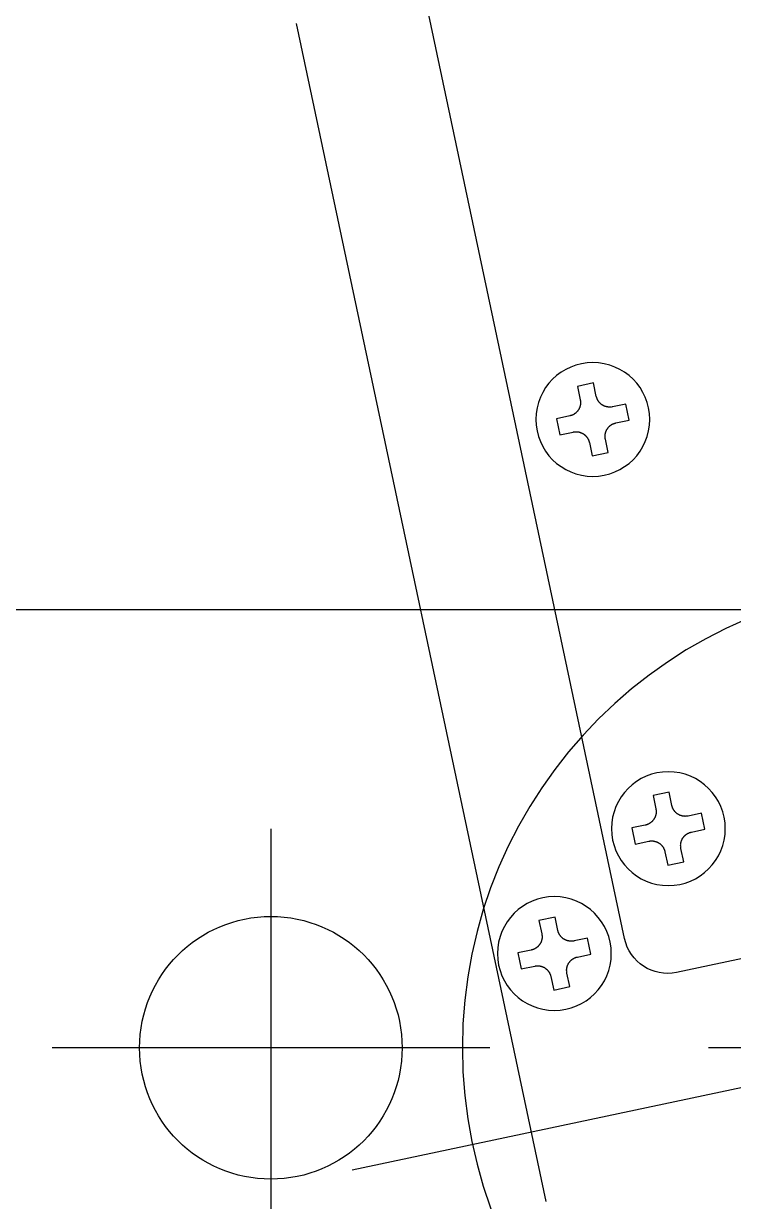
# Model space of a CAD drawing. Extents: x -668440 to 1010955, y -1678500 to 210463.
# Drawn here: x -629485 to -628836, y -736083 to -735007 of the extents above; entities that cross this region are included whole.
import ezdxf

# ---------------------------------------------------------------- set-up
doc = ezdxf.new("R2010")
doc.units = 0
doc.header["$MEASUREMENT"] = 0
doc.layers.get('0').update_dxf_attribs({"color": 3, "linetype": 'CONTINUOUS'})
for name, color, linetype in [('Sボルト', 2, 'CONTINUOUS'), ('S金物', 6, 'CONTINUOUS'), ('注記', 3, 'CONTINUOUS')]:
    doc.layers.add(name, color=color, linetype=linetype)

# ---------------------------------------------------------------- blocks, each defined once
blk = doc.blocks.new('tc02')
at = {"layer": '注記', "color": 4, "linetype": 'Continuous'}
for p, q in [((-18639.46, 32787.62), (-18639.46, 32677.62)), ((-18610.09, 32769.62), (-18623.46, 32769.62)), ((-18634.77, 32768.87), (-18633.27, 32768.87)), ((-18634.77, 32767.62), (-18634.77, 32768.87)), ((-18633.27, 32768.87), (-18633.27, 32767.62)), ((-18634.92, 32767.03), (-18634.91, 32767.05)), ((-18634.91, 32767.05), (-18634.89, 32767.08)), ((-18634.89, 32767.08), (-18634.88, 32767.11)), ((-18634.88, 32767.11), (-18634.87, 32767.14)), ((-18634.87, 32767.14), (-18634.86, 32767.17)), ((-18634.86, 32767.17), (-18634.84, 32767.2)), ((-18634.84, 32767.2), (-18634.83, 32767.22)), ((-18634.83, 32767.25), (-18634.82, 32767.28)), ((-18634.83, 32767.22), (-18634.83, 32767.25)), ((-18634.82, 32767.28), (-18634.81, 32767.31)), ((-18634.81, 32767.31), (-18634.8, 32767.34)), ((-18634.8, 32767.37), (-18634.79, 32767.4)), ((-18634.8, 32767.34), (-18634.8, 32767.37)), ((-18634.79, 32767.43), (-18634.78, 32767.46)), ((-18634.79, 32767.4), (-18634.79, 32767.43)), ((-18634.78, 32767.52), (-18634.77, 32767.56)), ((-18634.78, 32767.49), (-18634.78, 32767.52)), ((-18634.78, 32767.46), (-18634.78, 32767.49)), ((-18634.77, 32767.59), (-18634.77, 32767.62)), ((-18634.77, 32767.56), (-18634.77, 32767.59)), ((-18633.27, 32767.62), (-18633.27, 32767.59)), ((-18633.27, 32767.59), (-18633.27, 32767.56)), ((-18633.27, 32767.56), (-18633.27, 32767.52)), ((-18633.27, 32767.52), (-18633.27, 32767.49)), ((-18633.27, 32767.49), (-18633.26, 32767.46)), ((-18633.26, 32767.46), (-18633.26, 32767.43)), ((-18633.26, 32767.43), (-18633.25, 32767.4)), ((-18633.25, 32767.4), (-18633.25, 32767.37)), ((-18633.25, 32767.37), (-18633.24, 32767.34)), ((-18633.24, 32767.34), (-18633.23, 32767.31)), ((-18633.23, 32767.31), (-18633.23, 32767.28)), ((-18633.23, 32767.28), (-18633.22, 32767.25)), ((-18633.22, 32767.25), (-18633.21, 32767.22)), ((-18633.21, 32767.22), (-18633.2, 32767.2)), ((-18633.2, 32767.2), (-18633.19, 32767.17)), ((-18633.19, 32767.17), (-18633.18, 32767.14)), ((-18633.18, 32767.14), (-18633.16, 32767.11)), ((-18633.16, 32767.11), (-18633.15, 32767.08)), ((-18633.15, 32767.08), (-18633.14, 32767.05)), ((-18633.14, 32767.05), (-18633.12, 32767.03)), ((-18637.27, 32764.87), (-18637.27, 32766.37)), ((-18637.27, 32766.37), (-18636.02, 32766.37)), ((-18636.02, 32766.37), (-18635.99, 32766.37)), ((-18635.99, 32766.37), (-18635.96, 32766.37)), ((-18635.96, 32766.37), (-18635.93, 32766.37)), ((-18635.93, 32766.37), (-18635.9, 32766.37)), ((-18635.9, 32766.37), (-18635.87, 32766.38)), ((-18635.87, 32766.38), (-18635.84, 32766.38)), ((-18635.84, 32766.38), (-18635.81, 32766.39)), ((-18635.81, 32766.39), (-18635.78, 32766.39)), ((-18635.78, 32766.39), (-18635.75, 32766.4)), ((-18635.75, 32766.4), (-18635.72, 32766.4)), ((-18635.72, 32766.4), (-18635.69, 32766.41)), ((-18635.69, 32766.41), (-18635.66, 32766.42)), ((-18635.66, 32766.42), (-18635.63, 32766.43)), ((-18635.63, 32766.43), (-18635.6, 32766.44)), ((-18635.6, 32766.44), (-18635.57, 32766.45)), ((-18635.57, 32766.45), (-18635.54, 32766.46)), ((-18635.54, 32766.46), (-18635.52, 32766.47)), ((-18635.52, 32766.47), (-18635.49, 32766.49)), ((-18635.49, 32766.49), (-18635.46, 32766.5)), ((-18635.46, 32766.5), (-18635.43, 32766.51)), ((-18635.43, 32766.51), (-18635.41, 32766.53)), ((-18635.41, 32766.53), (-18635.38, 32766.54)), ((-18635.38, 32766.54), (-18635.35, 32766.56)), ((-18635.35, 32766.56), (-18635.33, 32766.58)), ((-18635.33, 32766.58), (-18635.3, 32766.59)), ((-18635.3, 32766.59), (-18635.28, 32766.61)), ((-18635.28, 32766.61), (-18635.25, 32766.63)), ((-18635.25, 32766.63), (-18635.23, 32766.65)), ((-18635.23, 32766.65), (-18635.21, 32766.67)), ((-18635.21, 32766.67), (-18635.18, 32766.69)), ((-18635.18, 32766.69), (-18635.16, 32766.71)), ((-18635.16, 32766.71), (-18635.14, 32766.73)), ((-18635.14, 32766.73), (-18635.12, 32766.75)), ((-18635.12, 32766.75), (-18635.1, 32766.78)), ((-18635.1, 32766.78), (-18635.08, 32766.8)), ((-18635.08, 32766.8), (-18635.06, 32766.82)), ((-18635.06, 32766.82), (-18635.04, 32766.85)), ((-18635.04, 32766.85), (-18635.02, 32766.87)), ((-18635.02, 32766.87), (-18635, 32766.9)), ((-18635, 32766.9), (-18634.98, 32766.92)), ((-18634.98, 32766.92), (-18634.97, 32766.95)), ((-18634.97, 32766.95), (-18634.95, 32766.97)), ((-18634.95, 32766.97), (-18634.93, 32767)), ((-18634.93, 32767), (-18634.92, 32767.03)), ((-18633.12, 32767.03), (-18633.11, 32767)), ((-18633.11, 32767), (-18633.09, 32766.97)), ((-18633.09, 32766.97), (-18633.08, 32766.95)), ((-18633.08, 32766.95), (-18633.06, 32766.92)), ((-18633.06, 32766.92), (-18633.04, 32766.9)), ((-18633.04, 32766.9), (-18633.03, 32766.87)), ((-18633.03, 32766.87), (-18633.01, 32766.85)), ((-18633.01, 32766.85), (-18632.99, 32766.82)), ((-18632.99, 32766.82), (-18632.97, 32766.8)), ((-18632.97, 32766.8), (-18632.95, 32766.78)), ((-18632.95, 32766.78), (-18632.93, 32766.75)), ((-18632.93, 32766.75), (-18632.91, 32766.73)), ((-18632.91, 32766.73), (-18632.88, 32766.71)), ((-18632.88, 32766.71), (-18632.86, 32766.69)), ((-18632.86, 32766.69), (-18632.84, 32766.67)), ((-18632.84, 32766.67), (-18632.81, 32766.65)), ((-18632.81, 32766.65), (-18632.79, 32766.63)), ((-18632.79, 32766.63), (-18632.77, 32766.61)), ((-18632.77, 32766.61), (-18632.74, 32766.59)), ((-18632.74, 32766.59), (-18632.72, 32766.58)), ((-18632.72, 32766.58), (-18632.69, 32766.56)), ((-18632.69, 32766.56), (-18632.66, 32766.54)), ((-18632.66, 32766.54), (-18632.64, 32766.53)), ((-18632.64, 32766.53), (-18632.61, 32766.51)), ((-18632.61, 32766.51), (-18632.58, 32766.5)), ((-18632.58, 32766.5), (-18632.56, 32766.49)), ((-18632.56, 32766.49), (-18632.53, 32766.47)), ((-18632.53, 32766.47), (-18632.5, 32766.46)), ((-18632.5, 32766.46), (-18632.47, 32766.45)), ((-18632.47, 32766.45), (-18632.44, 32766.44)), ((-18632.44, 32766.44), (-18632.41, 32766.43)), ((-18632.41, 32766.43), (-18632.38, 32766.42)), ((-18632.38, 32766.42), (-18632.36, 32766.41)), ((-18632.36, 32766.41), (-18632.33, 32766.4)), ((-18632.33, 32766.4), (-18632.3, 32766.4)), ((-18632.3, 32766.4), (-18632.27, 32766.39)), ((-18632.27, 32766.39), (-18632.24, 32766.39)), ((-18632.24, 32766.39), (-18632.21, 32766.38)), ((-18632.21, 32766.38), (-18632.17, 32766.38)), ((-18632.17, 32766.38), (-18632.14, 32766.37)), ((-18632.14, 32766.37), (-18632.11, 32766.37)), ((-18632.11, 32766.37), (-18632.08, 32766.37)), ((-18632.08, 32766.37), (-18632.05, 32766.37)), ((-18632.05, 32766.37), (-18632.02, 32766.37)), ((-18632.02, 32766.37), (-18630.77, 32766.37)), ((-18630.77, 32766.37), (-18630.77, 32764.87)), ((-18627.46, 32765.62), (-18627.46, 32675.62)), ((-18636.02, 32764.87), (-18637.27, 32764.87)), ((-18635.99, 32764.87), (-18636.02, 32764.87)), ((-18635.96, 32764.87), (-18635.99, 32764.87)), ((-18635.93, 32764.86), (-18635.96, 32764.87)), ((-18635.9, 32764.86), (-18635.93, 32764.86)), ((-18635.87, 32764.86), (-18635.9, 32764.86)), ((-18635.84, 32764.85), (-18635.87, 32764.86)), ((-18635.81, 32764.85), (-18635.84, 32764.85)), ((-18635.78, 32764.84), (-18635.81, 32764.85)), ((-18635.75, 32764.84), (-18635.78, 32764.84)), ((-18635.72, 32764.83), (-18635.75, 32764.84)), ((-18635.69, 32764.82), (-18635.72, 32764.83)), ((-18635.66, 32764.81), (-18635.69, 32764.82)), ((-18635.63, 32764.8), (-18635.66, 32764.81)), ((-18635.6, 32764.79), (-18635.63, 32764.8)), ((-18635.57, 32764.78), (-18635.6, 32764.79)), ((-18635.54, 32764.77), (-18635.57, 32764.78)), ((-18635.52, 32764.76), (-18635.54, 32764.77)), ((-18635.49, 32764.75), (-18635.52, 32764.76)), ((-18635.46, 32764.73), (-18635.49, 32764.75)), ((-18635.43, 32764.72), (-18635.46, 32764.73)), ((-18635.41, 32764.7), (-18635.43, 32764.72)), ((-18635.38, 32764.69), (-18635.41, 32764.7)), ((-18635.35, 32764.67), (-18635.38, 32764.69)), ((-18635.33, 32764.66), (-18635.35, 32764.67)), ((-18635.3, 32764.64), (-18635.33, 32764.66)), ((-18635.28, 32764.62), (-18635.3, 32764.64)), ((-18635.25, 32764.6), (-18635.28, 32764.62)), ((-18635.23, 32764.58), (-18635.25, 32764.6)), ((-18635.21, 32764.56), (-18635.23, 32764.58)), ((-18635.18, 32764.54), (-18635.21, 32764.56)), ((-18635.16, 32764.52), (-18635.18, 32764.54)), ((-18635.14, 32764.5), (-18635.16, 32764.52)), ((-18635.12, 32764.48), (-18635.14, 32764.5)), ((-18635.1, 32764.46), (-18635.12, 32764.48)), ((-18635.08, 32764.43), (-18635.1, 32764.46)), ((-18635.06, 32764.41), (-18635.08, 32764.43)), ((-18635.04, 32764.39), (-18635.06, 32764.41)), ((-18635.02, 32764.36), (-18635.04, 32764.39)), ((-18635, 32764.34), (-18635.02, 32764.36)), ((-18634.98, 32764.31), (-18635, 32764.34)), ((-18634.97, 32764.29), (-18634.98, 32764.31)), ((-18634.95, 32764.26), (-18634.97, 32764.29)), ((-18634.93, 32764.23), (-18634.95, 32764.26)), ((-18634.92, 32764.21), (-18634.93, 32764.23)), ((-18634.91, 32764.18), (-18634.92, 32764.21)), ((-18634.89, 32764.15), (-18634.91, 32764.18)), ((-18634.88, 32764.12), (-18634.89, 32764.15)), ((-18634.87, 32764.09), (-18634.88, 32764.12)), ((-18634.86, 32764.07), (-18634.87, 32764.09)), ((-18634.84, 32764.04), (-18634.86, 32764.07)), ((-18634.83, 32764.01), (-18634.84, 32764.04)), ((-18634.83, 32763.98), (-18634.83, 32764.01)), ((-18634.82, 32763.95), (-18634.83, 32763.98)), ((-18634.81, 32763.92), (-18634.82, 32763.95)), ((-18634.8, 32763.89), (-18634.81, 32763.92)), ((-18634.8, 32763.86), (-18634.8, 32763.89)), ((-18634.79, 32763.83), (-18634.8, 32763.86)), ((-18634.79, 32763.8), (-18634.79, 32763.83)), ((-18633.25, 32763.83), (-18633.26, 32763.8)), ((-18633.24, 32763.89), (-18633.25, 32763.86)), ((-18633.25, 32763.86), (-18633.25, 32763.83)), ((-18633.23, 32763.92), (-18633.24, 32763.89)), ((-18633.22, 32763.98), (-18633.23, 32763.95)), ((-18633.23, 32763.95), (-18633.23, 32763.92)), ((-18633.21, 32764.01), (-18633.22, 32763.98)), ((-18633.2, 32764.04), (-18633.21, 32764.01)), ((-18633.19, 32764.07), (-18633.2, 32764.04)), ((-18633.18, 32764.09), (-18633.19, 32764.07)), ((-18633.16, 32764.12), (-18633.18, 32764.09)), ((-18633.15, 32764.15), (-18633.16, 32764.12)), ((-18633.14, 32764.18), (-18633.15, 32764.15)), ((-18633.12, 32764.21), (-18633.14, 32764.18)), ((-18633.11, 32764.23), (-18633.12, 32764.21)), ((-18633.09, 32764.26), (-18633.11, 32764.23)), ((-18633.08, 32764.29), (-18633.09, 32764.26)), ((-18633.06, 32764.31), (-18633.08, 32764.29)), ((-18633.04, 32764.34), (-18633.06, 32764.31)), ((-18633.03, 32764.36), (-18633.04, 32764.34)), ((-18633.01, 32764.39), (-18633.03, 32764.36)), ((-18632.99, 32764.41), (-18633.01, 32764.39)), ((-18632.97, 32764.43), (-18632.99, 32764.41)), ((-18632.95, 32764.46), (-18632.97, 32764.43)), ((-18632.93, 32764.48), (-18632.95, 32764.46)), ((-18632.91, 32764.5), (-18632.93, 32764.48)), ((-18632.88, 32764.52), (-18632.91, 32764.5)), ((-18632.86, 32764.54), (-18632.88, 32764.52)), ((-18632.84, 32764.56), (-18632.86, 32764.54)), ((-18632.81, 32764.58), (-18632.84, 32764.56)), ((-18632.79, 32764.6), (-18632.81, 32764.58)), ((-18632.77, 32764.62), (-18632.79, 32764.6)), ((-18632.74, 32764.64), (-18632.77, 32764.62)), ((-18632.72, 32764.66), (-18632.74, 32764.64)), ((-18632.69, 32764.67), (-18632.72, 32764.66)), ((-18632.66, 32764.69), (-18632.69, 32764.67)), ((-18632.64, 32764.7), (-18632.66, 32764.69)), ((-18632.61, 32764.72), (-18632.64, 32764.7)), ((-18632.58, 32764.73), (-18632.61, 32764.72)), ((-18632.56, 32764.75), (-18632.58, 32764.73)), ((-18632.53, 32764.76), (-18632.56, 32764.75)), ((-18632.5, 32764.77), (-18632.53, 32764.76)), ((-18632.47, 32764.78), (-18632.5, 32764.77)), ((-18632.44, 32764.79), (-18632.47, 32764.78)), ((-18632.41, 32764.8), (-18632.44, 32764.79)), ((-18632.38, 32764.81), (-18632.41, 32764.8)), ((-18632.36, 32764.82), (-18632.38, 32764.81)), ((-18632.33, 32764.83), (-18632.36, 32764.82)), ((-18632.3, 32764.84), (-18632.33, 32764.83)), ((-18632.27, 32764.84), (-18632.3, 32764.84)), ((-18632.24, 32764.85), (-18632.27, 32764.84)), ((-18632.21, 32764.85), (-18632.24, 32764.85)), ((-18632.17, 32764.86), (-18632.21, 32764.85)), ((-18632.14, 32764.86), (-18632.17, 32764.86)), ((-18632.11, 32764.86), (-18632.14, 32764.86)), ((-18632.08, 32764.87), (-18632.11, 32764.86)), ((-18632.05, 32764.87), (-18632.08, 32764.87)), ((-18632.02, 32764.87), (-18632.05, 32764.87)), ((-18630.77, 32764.87), (-18632.02, 32764.87)), ((-18634.78, 32763.77), (-18634.79, 32763.8)), ((-18634.78, 32763.74), (-18634.78, 32763.77)), ((-18634.78, 32763.71), (-18634.78, 32763.74)), ((-18634.77, 32763.68), (-18634.78, 32763.71)), ((-18634.77, 32763.65), (-18634.77, 32763.68)), ((-18634.77, 32763.62), (-18634.77, 32763.65)), ((-18634.77, 32762.37), (-18634.77, 32763.62)), ((-18633.26, 32763.77), (-18633.27, 32763.74)), ((-18633.27, 32763.74), (-18633.27, 32763.71)), ((-18633.27, 32763.71), (-18633.27, 32763.68)), ((-18633.27, 32763.68), (-18633.27, 32763.65)), ((-18633.27, 32763.65), (-18633.27, 32763.62)), ((-18633.27, 32763.62), (-18633.27, 32762.37)), ((-18633.26, 32763.8), (-18633.26, 32763.77)), ((-18633.27, 32762.37), (-18634.77, 32762.37)), ((-18622.21, 32759.87), (-18620.71, 32759.87)), ((-18622.21, 32758.62), (-18622.21, 32759.87)), ((-18620.71, 32759.87), (-18620.71, 32758.62)), ((-18622.23, 32758.4), (-18622.22, 32758.43)), ((-18622.22, 32758.49), (-18622.21, 32758.52)), ((-18622.22, 32758.46), (-18622.22, 32758.49)), ((-18622.22, 32758.43), (-18622.22, 32758.46)), ((-18622.21, 32758.59), (-18622.21, 32758.62)), ((-18622.21, 32758.56), (-18622.21, 32758.59)), ((-18622.21, 32758.52), (-18622.21, 32758.56)), ((-18620.71, 32758.62), (-18620.71, 32758.59)), ((-18620.71, 32758.59), (-18620.71, 32758.56)), ((-18620.71, 32758.56), (-18620.71, 32758.52)), ((-18620.71, 32758.52), (-18620.7, 32758.49)), ((-18620.7, 32758.49), (-18620.7, 32758.46)), ((-18620.7, 32758.46), (-18620.7, 32758.43)), ((-18620.7, 32758.43), (-18620.69, 32758.4)), ((-18624.71, 32755.87), (-18624.71, 32757.37)), ((-18624.71, 32757.37), (-18623.46, 32757.37)), ((-18623.46, 32757.37), (-18623.43, 32757.37)), ((-18623.43, 32757.37), (-18623.4, 32757.37)), ((-18623.4, 32757.37), (-18623.37, 32757.37)), ((-18623.37, 32757.37), (-18623.34, 32757.37)), ((-18623.34, 32757.37), (-18623.31, 32757.38)), ((-18623.31, 32757.38), (-18623.28, 32757.38)), ((-18623.28, 32757.38), (-18623.25, 32757.39)), ((-18623.25, 32757.39), (-18623.22, 32757.39)), ((-18623.22, 32757.39), (-18623.19, 32757.4)), ((-18623.19, 32757.4), (-18623.16, 32757.4)), ((-18623.16, 32757.4), (-18623.13, 32757.41)), ((-18623.13, 32757.41), (-18623.1, 32757.42)), ((-18623.1, 32757.42), (-18623.07, 32757.43)), ((-18623.07, 32757.43), (-18623.04, 32757.44)), ((-18623.04, 32757.44), (-18623.01, 32757.45)), ((-18623.01, 32757.45), (-18622.98, 32757.46)), ((-18622.98, 32757.46), (-18622.95, 32757.47)), ((-18622.95, 32757.47), (-18622.93, 32757.49)), ((-18622.93, 32757.49), (-18622.9, 32757.5)), ((-18622.9, 32757.5), (-18622.87, 32757.51)), ((-18622.87, 32757.51), (-18622.84, 32757.53)), ((-18622.84, 32757.53), (-18622.82, 32757.54)), ((-18622.82, 32757.54), (-18622.79, 32757.56)), ((-18622.79, 32757.56), (-18622.77, 32757.58)), ((-18622.77, 32757.58), (-18622.74, 32757.59)), ((-18622.74, 32757.59), (-18622.72, 32757.61)), ((-18622.72, 32757.61), (-18622.69, 32757.63)), ((-18622.69, 32757.63), (-18622.67, 32757.65)), ((-18622.67, 32757.65), (-18622.64, 32757.67)), ((-18622.64, 32757.67), (-18622.62, 32757.69)), ((-18622.62, 32757.69), (-18622.6, 32757.71)), ((-18622.6, 32757.71), (-18622.58, 32757.73)), ((-18622.58, 32757.73), (-18622.55, 32757.75)), ((-18622.55, 32757.75), (-18622.53, 32757.78)), ((-18622.53, 32757.78), (-18622.51, 32757.8)), ((-18622.51, 32757.8), (-18622.49, 32757.82)), ((-18622.49, 32757.82), (-18622.47, 32757.85)), ((-18622.47, 32757.85), (-18622.46, 32757.87)), ((-18622.46, 32757.87), (-18622.44, 32757.9)), ((-18622.44, 32757.9), (-18622.42, 32757.92)), ((-18622.42, 32757.92), (-18622.4, 32757.95)), ((-18622.4, 32757.95), (-18622.39, 32757.97)), ((-18622.39, 32757.97), (-18622.37, 32758)), ((-18622.37, 32758), (-18622.36, 32758.03)), ((-18622.36, 32758.03), (-18622.34, 32758.05)), ((-18622.34, 32758.05), (-18622.33, 32758.08)), ((-18622.33, 32758.08), (-18622.32, 32758.11)), ((-18622.32, 32758.11), (-18622.31, 32758.14)), ((-18622.31, 32758.14), (-18622.29, 32758.17)), ((-18622.29, 32758.17), (-18622.28, 32758.2)), ((-18622.28, 32758.2), (-18622.27, 32758.22)), ((-18622.27, 32758.22), (-18622.26, 32758.25)), ((-18622.26, 32758.28), (-18622.25, 32758.31)), ((-18622.26, 32758.25), (-18622.26, 32758.28)), ((-18622.25, 32758.31), (-18622.24, 32758.34)), ((-18622.24, 32758.34), (-18622.23, 32758.37)), ((-18622.23, 32758.37), (-18622.23, 32758.4)), ((-18620.69, 32758.4), (-18620.69, 32758.37)), ((-18620.69, 32758.37), (-18620.68, 32758.34)), ((-18620.68, 32758.34), (-18620.67, 32758.31)), ((-18620.67, 32758.31), (-18620.67, 32758.28)), ((-18620.67, 32758.28), (-18620.66, 32758.25)), ((-18620.66, 32758.25), (-18620.65, 32758.22)), ((-18620.65, 32758.22), (-18620.64, 32758.2)), ((-18620.64, 32758.2), (-18620.63, 32758.17)), ((-18620.63, 32758.17), (-18620.62, 32758.14)), ((-18620.62, 32758.14), (-18620.6, 32758.11)), ((-18620.6, 32758.11), (-18620.59, 32758.08)), ((-18620.59, 32758.08), (-18620.58, 32758.05)), ((-18620.58, 32758.05), (-18620.56, 32758.03)), ((-18620.56, 32758.03), (-18620.55, 32758)), ((-18620.55, 32758), (-18620.53, 32757.97)), ((-18620.53, 32757.97), (-18620.52, 32757.95)), ((-18620.52, 32757.95), (-18620.5, 32757.92)), ((-18620.5, 32757.92), (-18620.48, 32757.9)), ((-18620.48, 32757.9), (-18620.46, 32757.87)), ((-18620.46, 32757.87), (-18620.45, 32757.85)), ((-18620.45, 32757.85), (-18620.43, 32757.82)), ((-18620.43, 32757.82), (-18620.41, 32757.8)), ((-18620.41, 32757.8), (-18620.39, 32757.78)), ((-18620.39, 32757.78), (-18620.37, 32757.75)), ((-18620.37, 32757.75), (-18620.34, 32757.73)), ((-18620.34, 32757.73), (-18620.32, 32757.71)), ((-18620.32, 32757.71), (-18620.3, 32757.69)), ((-18620.3, 32757.69), (-18620.28, 32757.67)), ((-18620.28, 32757.67), (-18620.25, 32757.65)), ((-18620.25, 32757.65), (-18620.23, 32757.63)), ((-18620.23, 32757.63), (-18620.21, 32757.61)), ((-18620.21, 32757.61), (-18620.18, 32757.59)), ((-18620.18, 32757.59), (-18620.15, 32757.58)), ((-18620.15, 32757.58), (-18620.13, 32757.56)), ((-18620.13, 32757.56), (-18620.1, 32757.54)), ((-18620.1, 32757.54), (-18620.08, 32757.53)), ((-18620.08, 32757.53), (-18620.05, 32757.51)), ((-18620.05, 32757.51), (-18620.02, 32757.5)), ((-18620.02, 32757.5), (-18619.99, 32757.49)), ((-18619.99, 32757.49), (-18619.97, 32757.47)), ((-18619.97, 32757.47), (-18619.94, 32757.46)), ((-18619.94, 32757.46), (-18619.91, 32757.45)), ((-18619.91, 32757.45), (-18619.88, 32757.44)), ((-18619.88, 32757.44), (-18619.85, 32757.43)), ((-18619.85, 32757.43), (-18619.82, 32757.42)), ((-18619.82, 32757.42), (-18619.79, 32757.41)), ((-18619.79, 32757.41), (-18619.76, 32757.4)), ((-18619.76, 32757.4), (-18619.73, 32757.4)), ((-18619.73, 32757.4), (-18619.7, 32757.39)), ((-18619.7, 32757.39), (-18619.67, 32757.39)), ((-18619.67, 32757.39), (-18619.64, 32757.38)), ((-18619.64, 32757.38), (-18619.61, 32757.38)), ((-18619.61, 32757.38), (-18619.58, 32757.37)), ((-18619.58, 32757.37), (-18619.55, 32757.37)), ((-18619.55, 32757.37), (-18619.52, 32757.37)), ((-18619.52, 32757.37), (-18619.49, 32757.37)), ((-18619.49, 32757.37), (-18619.46, 32757.37)), ((-18619.46, 32757.37), (-18618.21, 32757.37)), ((-18618.21, 32757.37), (-18618.21, 32755.87)), ((-18623.46, 32755.87), (-18624.71, 32755.87)), ((-18623.43, 32755.87), (-18623.46, 32755.87)), ((-18623.4, 32755.87), (-18623.43, 32755.87)), ((-18623.37, 32755.86), (-18623.4, 32755.87)), ((-18623.34, 32755.86), (-18623.37, 32755.86)), ((-18623.31, 32755.86), (-18623.34, 32755.86)), ((-18623.28, 32755.85), (-18623.31, 32755.86)), ((-18623.25, 32755.85), (-18623.28, 32755.85)), ((-18623.22, 32755.84), (-18623.25, 32755.85)), ((-18623.19, 32755.84), (-18623.22, 32755.84)), ((-18623.16, 32755.83), (-18623.19, 32755.84)), ((-18623.13, 32755.82), (-18623.16, 32755.83)), ((-18623.1, 32755.81), (-18623.13, 32755.82)), ((-18623.07, 32755.8), (-18623.1, 32755.81)), ((-18623.04, 32755.79), (-18623.07, 32755.8)), ((-18623.01, 32755.78), (-18623.04, 32755.79)), ((-18622.98, 32755.77), (-18623.01, 32755.78)), ((-18622.95, 32755.76), (-18622.98, 32755.77)), ((-18622.93, 32755.75), (-18622.95, 32755.76)), ((-18622.9, 32755.73), (-18622.93, 32755.75)), ((-18622.87, 32755.72), (-18622.9, 32755.73)), ((-18622.84, 32755.7), (-18622.87, 32755.72)), ((-18622.82, 32755.69), (-18622.84, 32755.7)), ((-18622.79, 32755.67), (-18622.82, 32755.69)), ((-18622.77, 32755.66), (-18622.79, 32755.67)), ((-18622.74, 32755.64), (-18622.77, 32755.66)), ((-18622.72, 32755.62), (-18622.74, 32755.64)), ((-18622.69, 32755.6), (-18622.72, 32755.62)), ((-18622.67, 32755.58), (-18622.69, 32755.6)), ((-18622.64, 32755.56), (-18622.67, 32755.58)), ((-18622.62, 32755.54), (-18622.64, 32755.56)), ((-18622.6, 32755.52), (-18622.62, 32755.54)), ((-18622.58, 32755.5), (-18622.6, 32755.52)), ((-18622.55, 32755.48), (-18622.58, 32755.5)), ((-18622.53, 32755.46), (-18622.55, 32755.48)), ((-18622.51, 32755.43), (-18622.53, 32755.46)), ((-18622.49, 32755.41), (-18622.51, 32755.43)), ((-18622.47, 32755.39), (-18622.49, 32755.41)), ((-18622.46, 32755.36), (-18622.47, 32755.39)), ((-18622.44, 32755.34), (-18622.46, 32755.36)), ((-18622.42, 32755.31), (-18622.44, 32755.34)), ((-18622.4, 32755.29), (-18622.42, 32755.31)), ((-18622.39, 32755.26), (-18622.4, 32755.29)), ((-18622.37, 32755.23), (-18622.39, 32755.26)), ((-18622.36, 32755.21), (-18622.37, 32755.23)), ((-18622.34, 32755.18), (-18622.36, 32755.21)), ((-18620.56, 32755.21), (-18620.58, 32755.18)), ((-18620.55, 32755.23), (-18620.56, 32755.21)), ((-18620.53, 32755.26), (-18620.55, 32755.23)), ((-18620.52, 32755.29), (-18620.53, 32755.26)), ((-18620.5, 32755.31), (-18620.52, 32755.29)), ((-18620.48, 32755.34), (-18620.5, 32755.31)), ((-18620.46, 32755.36), (-18620.48, 32755.34)), ((-18620.45, 32755.39), (-18620.46, 32755.36)), ((-18620.43, 32755.41), (-18620.45, 32755.39)), ((-18620.41, 32755.43), (-18620.43, 32755.41)), ((-18620.39, 32755.46), (-18620.41, 32755.43)), ((-18620.37, 32755.48), (-18620.39, 32755.46)), ((-18620.34, 32755.5), (-18620.37, 32755.48)), ((-18620.32, 32755.52), (-18620.34, 32755.5)), ((-18620.3, 32755.54), (-18620.32, 32755.52)), ((-18620.28, 32755.56), (-18620.3, 32755.54)), ((-18620.25, 32755.58), (-18620.28, 32755.56)), ((-18620.23, 32755.6), (-18620.25, 32755.58)), ((-18620.21, 32755.62), (-18620.23, 32755.6)), ((-18620.18, 32755.64), (-18620.21, 32755.62)), ((-18620.15, 32755.66), (-18620.18, 32755.64)), ((-18620.13, 32755.67), (-18620.15, 32755.66)), ((-18620.1, 32755.69), (-18620.13, 32755.67)), ((-18620.08, 32755.7), (-18620.1, 32755.69)), ((-18620.05, 32755.72), (-18620.08, 32755.7)), ((-18620.02, 32755.73), (-18620.05, 32755.72)), ((-18619.99, 32755.75), (-18620.02, 32755.73)), ((-18619.97, 32755.76), (-18619.99, 32755.75)), ((-18619.94, 32755.77), (-18619.97, 32755.76)), ((-18619.91, 32755.78), (-18619.94, 32755.77)), ((-18619.88, 32755.79), (-18619.91, 32755.78)), ((-18619.85, 32755.8), (-18619.88, 32755.79)), ((-18619.82, 32755.81), (-18619.85, 32755.8)), ((-18619.79, 32755.82), (-18619.82, 32755.81)), ((-18619.76, 32755.83), (-18619.79, 32755.82)), ((-18619.73, 32755.84), (-18619.76, 32755.83)), ((-18619.7, 32755.84), (-18619.73, 32755.84)), ((-18619.67, 32755.85), (-18619.7, 32755.84)), ((-18619.64, 32755.85), (-18619.67, 32755.85)), ((-18619.61, 32755.86), (-18619.64, 32755.85)), ((-18619.58, 32755.86), (-18619.61, 32755.86)), ((-18619.55, 32755.86), (-18619.58, 32755.86)), ((-18619.52, 32755.87), (-18619.55, 32755.86)), ((-18619.49, 32755.87), (-18619.52, 32755.87)), ((-18619.46, 32755.87), (-18619.49, 32755.87)), ((-18618.21, 32755.87), (-18619.46, 32755.87)), ((-18622.33, 32755.15), (-18622.34, 32755.18)), ((-18622.32, 32755.12), (-18622.33, 32755.15)), ((-18622.31, 32755.09), (-18622.32, 32755.12)), ((-18622.29, 32755.07), (-18622.31, 32755.09)), ((-18622.28, 32755.04), (-18622.29, 32755.07)), ((-18622.27, 32755.01), (-18622.28, 32755.04)), ((-18622.26, 32754.98), (-18622.27, 32755.01)), ((-18622.26, 32754.95), (-18622.26, 32754.98)), ((-18622.25, 32754.92), (-18622.26, 32754.95)), ((-18622.24, 32754.89), (-18622.25, 32754.92)), ((-18622.23, 32754.86), (-18622.24, 32754.89)), ((-18622.23, 32754.83), (-18622.23, 32754.86)), ((-18622.22, 32754.8), (-18622.23, 32754.83)), ((-18622.22, 32754.77), (-18622.22, 32754.8)), ((-18622.22, 32754.74), (-18622.22, 32754.77)), ((-18622.21, 32754.71), (-18622.22, 32754.74)), ((-18622.21, 32754.68), (-18622.21, 32754.71)), ((-18622.21, 32754.65), (-18622.21, 32754.68)), ((-18622.21, 32754.62), (-18622.21, 32754.65)), ((-18622.21, 32753.37), (-18622.21, 32754.62)), ((-18620.7, 32754.74), (-18620.71, 32754.71)), ((-18620.71, 32754.71), (-18620.71, 32754.68)), ((-18620.71, 32754.68), (-18620.71, 32754.65)), ((-18620.71, 32754.65), (-18620.71, 32754.62)), ((-18620.71, 32754.62), (-18620.71, 32753.37)), ((-18620.69, 32754.83), (-18620.7, 32754.8)), ((-18620.7, 32754.8), (-18620.7, 32754.77)), ((-18620.7, 32754.77), (-18620.7, 32754.74)), ((-18620.68, 32754.89), (-18620.69, 32754.86)), ((-18620.69, 32754.86), (-18620.69, 32754.83)), ((-18620.67, 32754.92), (-18620.68, 32754.89)), ((-18620.66, 32754.98), (-18620.67, 32754.95)), ((-18620.67, 32754.95), (-18620.67, 32754.92)), ((-18620.65, 32755.01), (-18620.66, 32754.98)), ((-18620.64, 32755.04), (-18620.65, 32755.01)), ((-18620.63, 32755.07), (-18620.64, 32755.04)), ((-18620.62, 32755.09), (-18620.63, 32755.07)), ((-18620.6, 32755.12), (-18620.62, 32755.09)), ((-18620.59, 32755.15), (-18620.6, 32755.12)), ((-18620.58, 32755.18), (-18620.59, 32755.15)), ((-18620.71, 32753.37), (-18622.21, 32753.37)), ((-18621.21, 32721.87), (-18619.71, 32721.87)), ((-18621.21, 32720.62), (-18621.21, 32721.87)), ((-18619.71, 32721.87), (-18619.71, 32720.62)), ((-18621.64, 32719.67), (-18621.62, 32719.69)), ((-18621.62, 32719.69), (-18621.6, 32719.71)), ((-18621.6, 32719.71), (-18621.58, 32719.73)), ((-18621.58, 32719.73), (-18621.55, 32719.75)), ((-18621.55, 32719.75), (-18621.53, 32719.78)), ((-18621.53, 32719.78), (-18621.51, 32719.8)), ((-18621.51, 32719.8), (-18621.49, 32719.82)), ((-18621.49, 32719.82), (-18621.47, 32719.85)), ((-18621.47, 32719.85), (-18621.46, 32719.87)), ((-18621.46, 32719.87), (-18621.44, 32719.9)), ((-18621.44, 32719.9), (-18621.42, 32719.92)), ((-18621.42, 32719.92), (-18621.4, 32719.95)), ((-18621.4, 32719.95), (-18621.39, 32719.97)), ((-18621.39, 32719.97), (-18621.37, 32720)), ((-18621.37, 32720), (-18621.36, 32720.03)), ((-18621.36, 32720.03), (-18621.34, 32720.05)), ((-18621.34, 32720.05), (-18621.33, 32720.08)), ((-18621.33, 32720.08), (-18621.32, 32720.11)), ((-18621.32, 32720.11), (-18621.31, 32720.14)), ((-18621.31, 32720.14), (-18621.29, 32720.17)), ((-18621.29, 32720.17), (-18621.28, 32720.2)), ((-18621.28, 32720.2), (-18621.27, 32720.22)), ((-18621.27, 32720.22), (-18621.26, 32720.25)), ((-18621.26, 32720.28), (-18621.25, 32720.31)), ((-18621.26, 32720.25), (-18621.26, 32720.28)), ((-18621.25, 32720.31), (-18621.24, 32720.34)), ((-18621.24, 32720.34), (-18621.23, 32720.37)), ((-18621.23, 32720.4), (-18621.22, 32720.43)), ((-18621.23, 32720.37), (-18621.23, 32720.4)), ((-18621.22, 32720.49), (-18621.21, 32720.53)), ((-18621.22, 32720.46), (-18621.22, 32720.49)), ((-18621.22, 32720.43), (-18621.22, 32720.46)), ((-18621.21, 32720.59), (-18621.21, 32720.62)), ((-18621.21, 32720.56), (-18621.21, 32720.59)), ((-18621.21, 32720.53), (-18621.21, 32720.56)), ((-18619.71, 32720.62), (-18619.71, 32720.59)), ((-18619.71, 32720.59), (-18619.71, 32720.56)), ((-18619.71, 32720.56), (-18619.71, 32720.52)), ((-18619.71, 32720.52), (-18619.7, 32720.49)), ((-18619.7, 32720.49), (-18619.7, 32720.46)), ((-18619.7, 32720.46), (-18619.7, 32720.43)), ((-18619.7, 32720.43), (-18619.69, 32720.4)), ((-18619.69, 32720.4), (-18619.69, 32720.37)), ((-18619.69, 32720.37), (-18619.68, 32720.34)), ((-18619.68, 32720.34), (-18619.67, 32720.31)), ((-18619.67, 32720.31), (-18619.67, 32720.28)), ((-18619.67, 32720.28), (-18619.66, 32720.25)), ((-18619.66, 32720.25), (-18619.65, 32720.22)), ((-18619.65, 32720.22), (-18619.64, 32720.2)), ((-18619.64, 32720.2), (-18619.63, 32720.17)), ((-18619.63, 32720.17), (-18619.62, 32720.14)), ((-18619.62, 32720.14), (-18619.6, 32720.11)), ((-18619.6, 32720.11), (-18619.59, 32720.08)), ((-18619.59, 32720.08), (-18619.58, 32720.05)), ((-18619.58, 32720.05), (-18619.56, 32720.03)), ((-18619.56, 32720.03), (-18619.55, 32720)), ((-18619.55, 32720), (-18619.53, 32719.97)), ((-18619.53, 32719.97), (-18619.52, 32719.95)), ((-18619.52, 32719.95), (-18619.5, 32719.92)), ((-18619.5, 32719.92), (-18619.48, 32719.9)), ((-18619.48, 32719.9), (-18619.46, 32719.87)), ((-18619.46, 32719.87), (-18619.45, 32719.85)), ((-18619.45, 32719.85), (-18619.43, 32719.82)), ((-18619.43, 32719.82), (-18619.41, 32719.8)), ((-18619.41, 32719.8), (-18619.39, 32719.78)), ((-18619.39, 32719.78), (-18619.37, 32719.75)), ((-18619.37, 32719.75), (-18619.34, 32719.73)), ((-18619.34, 32719.73), (-18619.32, 32719.71)), ((-18619.32, 32719.71), (-18619.3, 32719.69)), ((-18619.3, 32719.69), (-18619.28, 32719.67)), ((-18623.71, 32717.87), (-18623.71, 32719.37)), ((-18623.71, 32719.37), (-18622.46, 32719.37)), ((-18622.46, 32719.37), (-18622.43, 32719.37)), ((-18622.43, 32719.37), (-18622.4, 32719.37)), ((-18622.4, 32719.37), (-18622.37, 32719.37)), ((-18622.37, 32719.37), (-18622.34, 32719.37)), ((-18622.34, 32719.37), (-18622.31, 32719.38)), ((-18622.31, 32719.38), (-18622.28, 32719.38)), ((-18622.28, 32719.38), (-18622.25, 32719.39)), ((-18622.25, 32719.39), (-18622.22, 32719.39)), ((-18622.22, 32719.39), (-18622.19, 32719.4)), ((-18622.19, 32719.4), (-18622.16, 32719.4)), ((-18622.16, 32719.4), (-18622.13, 32719.41)), ((-18622.13, 32719.41), (-18622.1, 32719.42)), ((-18622.1, 32719.42), (-18622.07, 32719.43)), ((-18622.07, 32719.43), (-18622.04, 32719.44)), ((-18622.04, 32719.44), (-18622.01, 32719.45)), ((-18622.01, 32719.45), (-18621.98, 32719.46)), ((-18621.98, 32719.46), (-18621.95, 32719.47)), ((-18621.95, 32719.47), (-18621.93, 32719.49)), ((-18621.93, 32719.49), (-18621.9, 32719.5)), ((-18621.9, 32719.5), (-18621.87, 32719.51)), ((-18621.87, 32719.51), (-18621.84, 32719.53)), ((-18621.84, 32719.53), (-18621.82, 32719.54)), ((-18621.82, 32719.54), (-18621.79, 32719.56)), ((-18621.79, 32719.56), (-18621.77, 32719.58)), ((-18621.77, 32719.58), (-18621.74, 32719.59)), ((-18621.74, 32719.59), (-18621.72, 32719.61)), ((-18621.72, 32719.61), (-18621.69, 32719.63)), ((-18621.69, 32719.63), (-18621.67, 32719.65)), ((-18621.67, 32719.65), (-18621.64, 32719.67)), ((-18619.28, 32719.67), (-18619.25, 32719.65)), ((-18619.25, 32719.65), (-18619.23, 32719.63)), ((-18619.23, 32719.63), (-18619.21, 32719.61)), ((-18619.21, 32719.61), (-18619.18, 32719.59)), ((-18619.18, 32719.59), (-18619.16, 32719.58)), ((-18619.16, 32719.58), (-18619.13, 32719.56)), ((-18619.13, 32719.56), (-18619.1, 32719.54)), ((-18619.1, 32719.54), (-18619.08, 32719.53)), ((-18619.08, 32719.53), (-18619.05, 32719.51)), ((-18619.05, 32719.51), (-18619.02, 32719.5)), ((-18619.02, 32719.5), (-18618.99, 32719.49)), ((-18618.99, 32719.49), (-18618.97, 32719.47)), ((-18618.97, 32719.47), (-18618.94, 32719.46)), ((-18618.94, 32719.46), (-18618.91, 32719.45)), ((-18618.91, 32719.45), (-18618.88, 32719.44)), ((-18618.88, 32719.44), (-18618.85, 32719.43)), ((-18618.85, 32719.43), (-18618.82, 32719.42)), ((-18618.82, 32719.42), (-18618.79, 32719.41)), ((-18618.79, 32719.41), (-18618.76, 32719.4)), ((-18618.76, 32719.4), (-18618.73, 32719.4)), ((-18618.73, 32719.4), (-18618.7, 32719.39)), ((-18618.7, 32719.39), (-18618.67, 32719.39)), ((-18618.67, 32719.39), (-18618.64, 32719.38)), ((-18618.64, 32719.38), (-18618.61, 32719.38)), ((-18618.61, 32719.38), (-18618.58, 32719.37)), ((-18618.58, 32719.37), (-18618.55, 32719.37)), ((-18618.55, 32719.37), (-18618.52, 32719.37)), ((-18618.52, 32719.37), (-18618.49, 32719.37)), ((-18618.49, 32719.37), (-18618.46, 32719.37)), ((-18618.46, 32719.37), (-18617.21, 32719.37)), ((-18617.21, 32719.37), (-18617.21, 32717.87)), ((-18622.46, 32717.87), (-18623.71, 32717.87)), ((-18622.43, 32717.87), (-18622.46, 32717.87)), ((-18622.4, 32717.87), (-18622.43, 32717.87)), ((-18622.37, 32717.86), (-18622.4, 32717.87)), ((-18622.34, 32717.86), (-18622.37, 32717.86)), ((-18622.31, 32717.86), (-18622.34, 32717.86)), ((-18622.28, 32717.85), (-18622.31, 32717.86)), ((-18622.25, 32717.85), (-18622.28, 32717.85)), ((-18622.22, 32717.84), (-18622.25, 32717.85)), ((-18622.19, 32717.84), (-18622.22, 32717.84)), ((-18622.16, 32717.83), (-18622.19, 32717.84)), ((-18622.13, 32717.82), (-18622.16, 32717.83)), ((-18622.1, 32717.81), (-18622.13, 32717.82)), ((-18622.07, 32717.8), (-18622.1, 32717.81)), ((-18622.04, 32717.79), (-18622.07, 32717.8)), ((-18622.01, 32717.78), (-18622.04, 32717.79)), ((-18621.98, 32717.77), (-18622.01, 32717.78)), ((-18621.95, 32717.76), (-18621.98, 32717.77)), ((-18621.93, 32717.75), (-18621.95, 32717.76)), ((-18621.9, 32717.73), (-18621.93, 32717.75)), ((-18621.87, 32717.72), (-18621.9, 32717.73)), ((-18621.84, 32717.7), (-18621.87, 32717.72)), ((-18621.82, 32717.69), (-18621.84, 32717.7)), ((-18621.79, 32717.67), (-18621.82, 32717.69)), ((-18621.77, 32717.66), (-18621.79, 32717.67)), ((-18621.74, 32717.64), (-18621.77, 32717.66)), ((-18621.72, 32717.62), (-18621.74, 32717.64)), ((-18621.69, 32717.6), (-18621.72, 32717.62)), ((-18621.67, 32717.58), (-18621.69, 32717.6)), ((-18621.64, 32717.56), (-18621.67, 32717.58)), ((-18621.62, 32717.54), (-18621.64, 32717.56)), ((-18621.6, 32717.52), (-18621.62, 32717.54)), ((-18619.3, 32717.54), (-18619.32, 32717.52)), ((-18619.28, 32717.56), (-18619.3, 32717.54)), ((-18619.25, 32717.58), (-18619.28, 32717.56)), ((-18619.23, 32717.6), (-18619.25, 32717.58)), ((-18619.21, 32717.62), (-18619.23, 32717.6)), ((-18619.18, 32717.64), (-18619.21, 32717.62)), ((-18619.16, 32717.66), (-18619.18, 32717.64)), ((-18619.13, 32717.67), (-18619.16, 32717.66)), ((-18619.1, 32717.69), (-18619.13, 32717.67)), ((-18619.08, 32717.7), (-18619.1, 32717.69)), ((-18619.05, 32717.72), (-18619.08, 32717.7)), ((-18619.02, 32717.73), (-18619.05, 32717.72)), ((-18618.99, 32717.75), (-18619.02, 32717.73)), ((-18618.97, 32717.76), (-18618.99, 32717.75)), ((-18618.94, 32717.77), (-18618.97, 32717.76)), ((-18618.91, 32717.78), (-18618.94, 32717.77)), ((-18618.88, 32717.79), (-18618.91, 32717.78)), ((-18618.85, 32717.8), (-18618.88, 32717.79)), ((-18618.82, 32717.81), (-18618.85, 32717.8)), ((-18618.79, 32717.82), (-18618.82, 32717.81)), ((-18618.76, 32717.83), (-18618.79, 32717.82)), ((-18618.73, 32717.84), (-18618.76, 32717.83)), ((-18618.7, 32717.84), (-18618.73, 32717.84)), ((-18618.67, 32717.85), (-18618.7, 32717.84)), ((-18618.64, 32717.85), (-18618.67, 32717.85)), ((-18618.61, 32717.86), (-18618.64, 32717.85)), ((-18618.58, 32717.86), (-18618.61, 32717.86)), ((-18618.55, 32717.86), (-18618.58, 32717.86)), ((-18618.52, 32717.87), (-18618.55, 32717.86)), ((-18618.49, 32717.87), (-18618.52, 32717.87)), ((-18618.46, 32717.87), (-18618.49, 32717.87)), ((-18617.21, 32717.87), (-18618.46, 32717.87)), ((-18621.58, 32717.5), (-18621.6, 32717.52)), ((-18621.55, 32717.48), (-18621.58, 32717.5)), ((-18621.53, 32717.46), (-18621.55, 32717.48)), ((-18621.51, 32717.43), (-18621.53, 32717.46)), ((-18621.49, 32717.41), (-18621.51, 32717.43)), ((-18621.47, 32717.39), (-18621.49, 32717.41)), ((-18621.46, 32717.36), (-18621.47, 32717.39)), ((-18621.44, 32717.34), (-18621.46, 32717.36)), ((-18621.42, 32717.31), (-18621.44, 32717.34)), ((-18621.4, 32717.29), (-18621.42, 32717.31)), ((-18621.39, 32717.26), (-18621.4, 32717.29)), ((-18621.37, 32717.23), (-18621.39, 32717.26)), ((-18621.36, 32717.21), (-18621.37, 32717.23)), ((-18621.34, 32717.18), (-18621.36, 32717.21)), ((-18621.33, 32717.15), (-18621.34, 32717.18)), ((-18621.32, 32717.12), (-18621.33, 32717.15)), ((-18621.31, 32717.09), (-18621.32, 32717.12)), ((-18621.29, 32717.07), (-18621.31, 32717.09)), ((-18621.28, 32717.04), (-18621.29, 32717.07)), ((-18621.27, 32717.01), (-18621.28, 32717.04)), ((-18621.26, 32716.98), (-18621.27, 32717.01)), ((-18621.26, 32716.95), (-18621.26, 32716.98)), ((-18621.25, 32716.92), (-18621.26, 32716.95)), ((-18621.24, 32716.89), (-18621.25, 32716.92)), ((-18621.23, 32716.86), (-18621.24, 32716.89)), ((-18621.23, 32716.83), (-18621.23, 32716.86)), ((-18621.22, 32716.8), (-18621.23, 32716.83)), ((-18621.22, 32716.77), (-18621.22, 32716.8)), ((-18621.22, 32716.74), (-18621.22, 32716.77)), ((-18621.21, 32716.71), (-18621.22, 32716.74)), ((-18621.21, 32716.68), (-18621.21, 32716.71)), ((-18621.21, 32716.65), (-18621.21, 32716.68)), ((-18621.21, 32716.62), (-18621.21, 32716.65)), ((-18621.21, 32715.37), (-18621.21, 32716.62)), ((-18619.7, 32716.74), (-18619.71, 32716.71)), ((-18619.71, 32716.71), (-18619.71, 32716.68)), ((-18619.71, 32716.68), (-18619.71, 32716.65)), ((-18619.71, 32716.65), (-18619.71, 32716.62)), ((-18619.71, 32716.62), (-18619.71, 32715.37)), ((-18619.69, 32716.83), (-18619.7, 32716.8)), ((-18619.7, 32716.8), (-18619.7, 32716.77)), ((-18619.7, 32716.77), (-18619.7, 32716.74)), ((-18619.68, 32716.89), (-18619.69, 32716.86)), ((-18619.69, 32716.86), (-18619.69, 32716.83)), ((-18619.67, 32716.92), (-18619.68, 32716.89)), ((-18619.66, 32716.98), (-18619.67, 32716.95)), ((-18619.67, 32716.95), (-18619.67, 32716.92)), ((-18619.65, 32717.01), (-18619.66, 32716.98)), ((-18619.64, 32717.04), (-18619.65, 32717.01)), ((-18619.63, 32717.07), (-18619.64, 32717.04)), ((-18619.62, 32717.09), (-18619.63, 32717.07)), ((-18619.6, 32717.12), (-18619.62, 32717.09)), ((-18619.59, 32717.15), (-18619.6, 32717.12)), ((-18619.58, 32717.18), (-18619.59, 32717.15)), ((-18619.56, 32717.21), (-18619.58, 32717.18)), ((-18619.55, 32717.23), (-18619.56, 32717.21)), ((-18619.53, 32717.26), (-18619.55, 32717.23)), ((-18619.52, 32717.29), (-18619.53, 32717.26)), ((-18619.5, 32717.31), (-18619.52, 32717.29)), ((-18619.48, 32717.34), (-18619.5, 32717.31)), ((-18619.46, 32717.36), (-18619.48, 32717.34)), ((-18619.45, 32717.39), (-18619.46, 32717.36)), ((-18619.43, 32717.41), (-18619.45, 32717.39)), ((-18619.41, 32717.43), (-18619.43, 32717.41)), ((-18619.39, 32717.46), (-18619.41, 32717.43)), ((-18619.37, 32717.48), (-18619.39, 32717.46)), ((-18619.34, 32717.5), (-18619.37, 32717.48)), ((-18619.32, 32717.52), (-18619.34, 32717.5)), ((-18619.71, 32715.37), (-18621.21, 32715.37))]:
    blk.add_line(p, q, dxfattribs=at)
at = {"layer": '注記', "color": 4}
blk.add_line((-18656.19, 32781.12), (-18548.73, 32781.12), dxfattribs=at)
blk.add_circle((-18602.46, 32781.12), 42.5, dxfattribs=at)
at = {"layer": '注記', "color": 4, "linetype": 'Continuous'}
for centre in [(-18634.02, 32765.62), (-18621.46, 32756.62), (-18620.46, 32718.62)]:
    blk.add_circle(centre, 5.2, dxfattribs=at)
blk.add_arc((-18623.46, 32765.62), 4, 90, 180, dxfattribs=at)
blk = doc.blocks.new('剛接合部C1Y')
at = {"layer": 'Sボルト'}
for p, q in [((-229995.77238, -378199, -20), (-229995.77238, -378239, -20)), ((-229975.77238, -378219, -20), (-230015.77238, -378219, -20)), ((-229995.77238, -378219, 20), (-229995.77238, -378219, -60)), ((-229915.77238, -378219, -20), (-229955.77238, -378219, -20))]:
    blk.add_line(p, q, dxfattribs=at)
at = {"layer": 'S金物'}
blk.add_line((-229895.77238, -378179), (-230095.77238, -378179), dxfattribs=at)
blk.add_circle((-229995.77238, -378219), 12, dxfattribs=at)
at = {"xscale": -1, "rotation": 191.9761324442034}
blk.add_blockref('tc02', (-218540.43047, -342291.3042, 500), dxfattribs=at)

msp = doc.modelspace()

# ---------------------------------------------------------------- block references
at = {"xscale": 10, "yscale": 10, "zscale": 10}
msp.add_blockref('剛接合部C1Y', (1670698.6842, 3046247.35843, 5600), dxfattribs=at)

doc.saveas('drawing.dxf')
